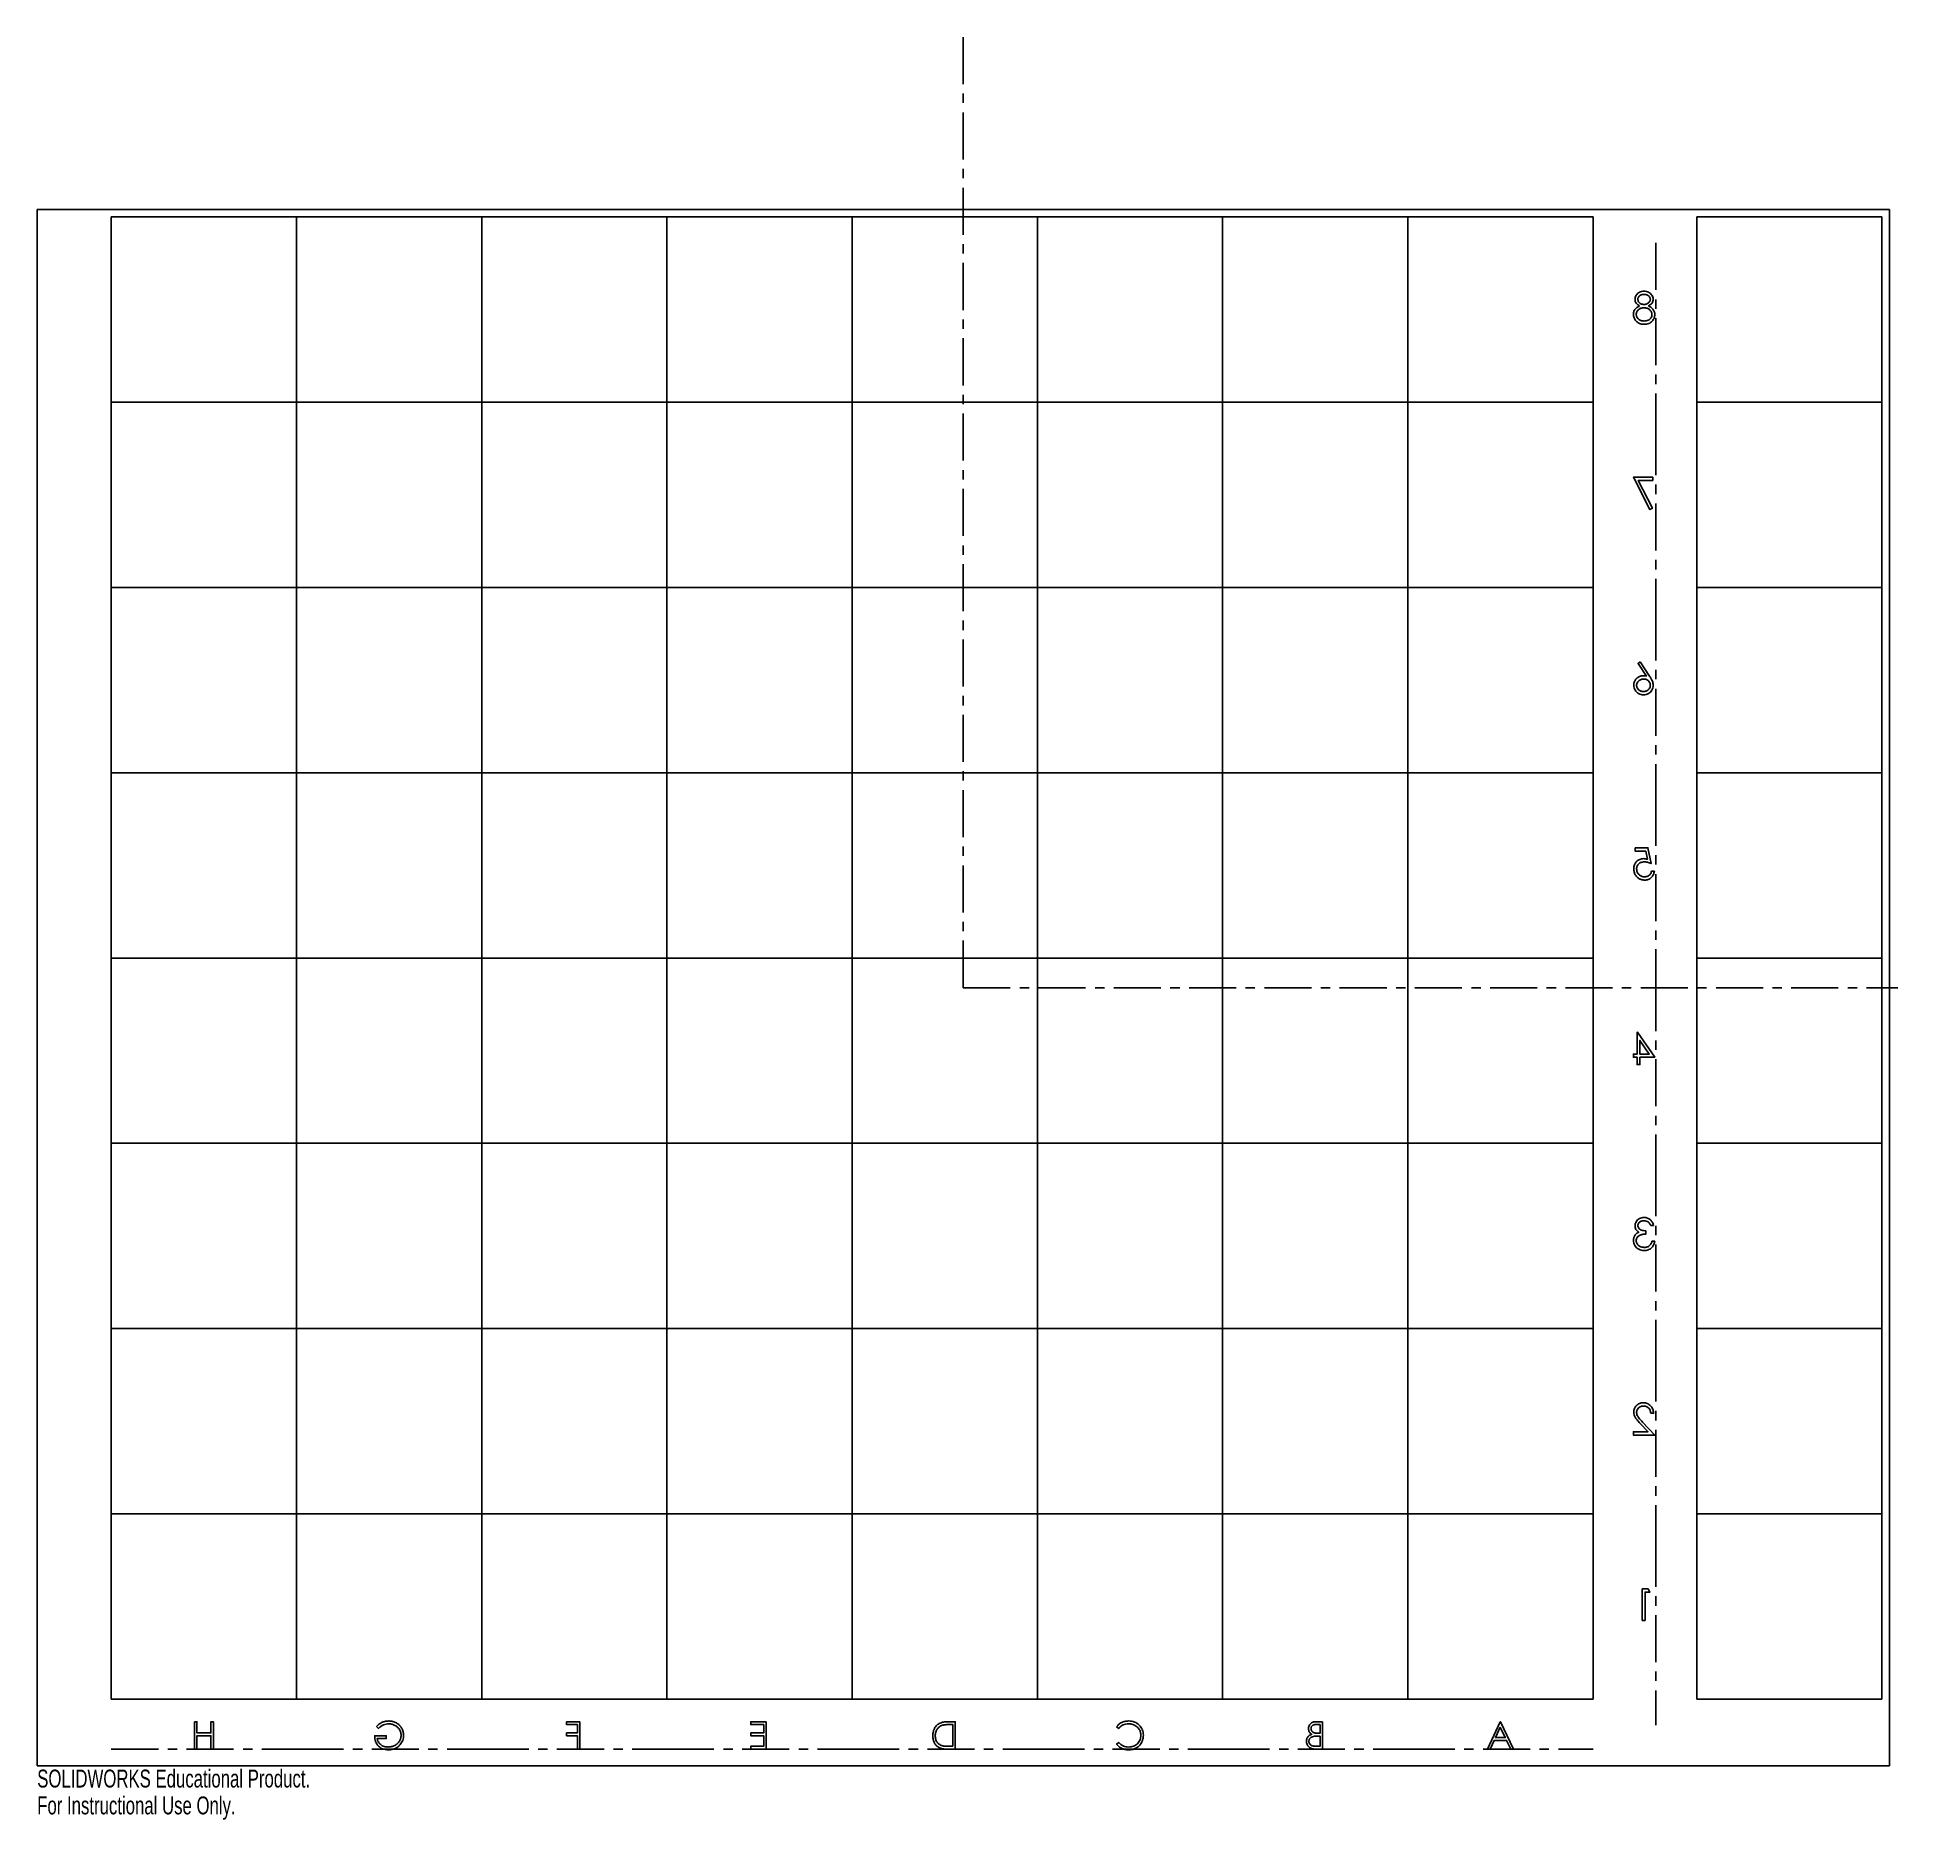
# Model space of a CAD drawing. Header units: millimetres. Extents: x -250 to 252, y -225 to 257.
import ezdxf

# ---------------------------------------------------------------- set-up
doc = ezdxf.new("R2010")
doc.units = ezdxf.units.MM
doc.linetypes.add('CENTERX2', pattern=[20.32, 12.7, -2.54, 2.54, -2.54])
doc.styles.add('SLDTEXTSTYLE0', font='TXT', dxfattribs={"width": 0.7})

msp = doc.modelspace()

# ---------------------------------------------------------------- linework, layer by layer
at = {"color": 7, "linetype": 'CENTERX2'}
for p, q in [((0, 0), (0, 256.51)), ((187, 201), (187, 151)), ((187, 151), (187, 101)), ((187, 101), (187, 51)), ((187, 51), (187, 1)), ((0, 0), (252.27, 0)), ((187, 1), (187, -49)), ((187, -49), (187, -99)), ((187, -99), (187, -149)), ((187, -149), (187, -199)), ((-230, -205.5), (-180, -205.5)), ((-180, -205.5), (-130, -205.5)), ((-130, -205.5), (-80, -205.5)), ((-80, -205.5), (-30, -205.5)), ((-30, -205.5), (20, -205.5)), ((20, -205.5), (70, -205.5)), ((70, -205.5), (120, -205.5)), ((120, -205.5), (170, -205.5))]:
    msp.add_line(p, q, dxfattribs=at)
at = {"color": 7, "linetype": 'Continuous'}
for p, q in [((-250, 210), (250, 210)), ((-250, -210), (-250, 210)), ((-230, 208), (170, 208)), ((-230, -192), (-230, 208)), ((-180, -192), (-180, 208)), ((-130, -192), (-130, 208)), ((-80, -192), (-80, 208)), ((-30, -192), (-30, 208)), ((20, -192), (20, 208)), ((70, -192), (70, 208)), ((120, -192), (120, 208)), ((170, 208), (170, -192)), ((198, 208), (248, 208)), ((198, 208), (198, -192)), ((248, 208), (248, -192)), ((250, 210), (250, -210)), ((170, 158), (-230, 158)), ((170, 158), (-220, 158)), ((198, 158), (248, 158)), ((170, 108), (-230, 108)), ((170, 108), (-220, 108)), ((198, 108), (248, 108)), ((170, 58), (-230, 58)), ((170, 58), (-220, 58)), ((198, 58), (248, 58)), ((170, 8), (-230, 8)), ((170, 8), (-220, 8)), ((198, 8), (248, 8)), ((170, -42), (-230, -42)), ((170, -42), (-220, -42)), ((198, -42), (248, -42)), ((170, -92), (-230, -92)), ((170, -92), (-220, -92)), ((198, -92), (248, -92)), ((170, -142), (-230, -142)), ((170, -142), (-220, -142)), ((198, -142), (248, -142)), ((170, -192), (-230, -192)), ((170, -192), (-220, -192)), ((198, -192), (248, -192)), ((250, -210), (-250, -210))]:
    msp.add_line(p, q, dxfattribs=at)
at = {"color": 7, "linetype": 'Continuous', "flags": 128}
for points in [[(182.55, 183.99), (182.34, 183.88), (182.15, 183.77), (181.97, 183.65), (181.81, 183.53), (181.66, 183.4), (181.52, 183.27), (181.4, 183.14), (181.3, 183), (181.21, 182.86), (181.13, 182.72), (181.06, 182.56), (181, 182.41), (180.96, 182.25), (180.93, 182.08), (180.91, 181.91), (180.91, 181.74), (180.91, 181.74), (180.92, 181.49), (180.95, 181.25), (181, 181.02), (181.07, 180.8), (181.16, 180.58), (181.27, 180.38), (181.4, 180.17), (181.55, 179.98), (181.55, 179.98), (181.76, 179.76), (181.98, 179.57), (182.23, 179.41), (182.51, 179.28), (182.8, 179.18), (183.11, 179.11), (183.45, 179.06), (183.8, 179.05), (183.8, 179.05), (184.14, 179.06), (184.46, 179.1), (184.77, 179.16), (185.04, 179.25), (185.3, 179.37), (185.54, 179.51), (185.75, 179.67), (185.94, 179.87), (186.12, 180.07), (186.26, 180.29), (186.39, 180.5), (186.49, 180.72), (186.57, 180.95), (186.63, 181.19), (186.66, 181.42), (186.67, 181.67), (186.67, 181.67), (186.67, 181.85), (186.65, 182.02), (186.62, 182.19), (186.57, 182.35), (186.52, 182.51), (186.45, 182.67), (186.37, 182.82), (186.28, 182.97), (186.17, 183.11), (186.05, 183.25), (185.91, 183.38), (185.76, 183.51), (185.59, 183.64), (185.41, 183.76), (185.21, 183.88), (185, 183.99), (185, 183.99), (185.29, 184.16), (185.54, 184.35), (185.75, 184.56), (185.93, 184.78), (186.06, 185.02), (186.16, 185.27), (186.22, 185.53), (186.24, 185.79), (186.24, 185.79), (186.22, 186.06), (186.16, 186.33), (186.05, 186.6), (185.91, 186.86), (185.73, 187.1), (185.52, 187.32), (185.28, 187.51), (185, 187.67), (184.71, 187.8), (184.4, 187.9), (184.08, 187.95), (183.75, 187.97), (183.75, 187.97), (183.43, 187.95), (183.12, 187.9), (182.82, 187.8), (182.53, 187.67), (182.27, 187.51), (182.03, 187.31), (181.83, 187.1), (181.66, 186.85), (181.52, 186.59), (181.42, 186.32), (181.36, 186.05), (181.34, 185.77), (181.34, 185.77), (181.36, 185.49), (181.42, 185.23), (181.51, 184.99), (181.64, 184.76), (181.81, 184.55), (182.02, 184.35), (182.26, 184.16), (182.55, 183.99)], [(183.79, 187.1), (183.97, 187.09), (184.14, 187.08), (184.3, 187.05), (184.46, 187), (184.61, 186.95), (184.74, 186.88), (184.87, 186.8), (185, 186.71), (185.11, 186.61), (185.21, 186.51), (185.29, 186.4), (185.36, 186.28), (185.41, 186.17), (185.45, 186.04), (185.47, 185.91), (185.48, 185.78), (185.48, 185.78), (185.47, 185.65), (185.44, 185.52), (185.4, 185.4), (185.35, 185.27), (185.28, 185.15), (185.19, 185.04), (185.08, 184.92), (184.96, 184.81), (184.83, 184.71), (184.69, 184.62), (184.55, 184.55), (184.41, 184.49), (184.25, 184.44), (184.09, 184.41), (183.93, 184.39), (183.76, 184.38), (183.76, 184.38), (183.55, 184.39), (183.34, 184.43), (183.13, 184.49), (182.93, 184.58), (182.75, 184.68), (182.58, 184.81), (182.44, 184.95), (182.32, 185.11), (182.23, 185.28), (182.16, 185.45), (182.12, 185.63), (182.1, 185.8), (182.1, 185.8), (182.11, 185.92), (182.13, 186.04), (182.16, 186.15), (182.21, 186.26), (182.27, 186.37), (182.35, 186.48), (182.43, 186.59), (182.53, 186.69), (182.65, 186.79), (182.78, 186.87), (182.92, 186.94), (183.07, 187), (183.23, 187.04), (183.41, 187.08), (183.59, 187.09), (183.79, 187.1)], [(183.74, 183.51), (183.97, 183.5), (184.19, 183.47), (184.39, 183.43), (184.59, 183.37), (184.78, 183.29), (184.96, 183.19), (185.13, 183.08), (185.29, 182.95), (185.43, 182.81), (185.56, 182.66), (185.67, 182.5), (185.76, 182.34), (185.82, 182.18), (185.87, 182), (185.9, 181.83), (185.91, 181.64), (185.91, 181.64), (185.89, 181.41), (185.85, 181.19), (185.76, 180.98), (185.64, 180.77), (185.5, 180.58), (185.33, 180.41), (185.13, 180.26), (184.9, 180.14), (184.65, 180.04), (184.38, 179.97), (184.1, 179.93), (183.79, 179.92), (183.79, 179.92), (183.55, 179.93), (183.33, 179.95), (183.12, 179.99), (182.92, 180.05), (182.73, 180.13), (182.55, 180.22), (182.39, 180.33), (182.24, 180.46), (182.11, 180.6), (181.99, 180.74), (181.89, 180.89), (181.81, 181.05), (181.75, 181.21), (181.7, 181.37), (181.68, 181.54), (181.67, 181.72), (181.67, 181.72), (181.68, 181.9), (181.7, 182.06), (181.75, 182.23), (181.82, 182.38), (181.91, 182.54), (182.01, 182.68), (182.13, 182.83), (182.28, 182.97), (182.43, 183.09), (182.6, 183.2), (182.77, 183.3), (182.95, 183.37), (183.13, 183.43), (183.33, 183.48), (183.53, 183.5), (183.74, 183.51)], [(186.13, 137.75), (180.91, 137.75), (180.91, 137.75), (185.37, 129.05), (185.37, 129.05), (186.03, 129.41), (186.03, 129.41), (182.19, 136.88), (182.19, 136.88), (186.13, 136.88), (186.13, 136.88), (186.13, 137.75)], [(182.76, 87.97), (182.17, 87.51), (182.17, 87.51), (184.41, 84.08), (184.41, 84.08), (183.96, 84.14), (183.53, 84.16), (183.53, 84.16), (183.27, 84.15), (183.03, 84.12), (182.79, 84.06), (182.56, 83.98), (182.34, 83.88), (182.13, 83.75), (181.94, 83.61), (181.75, 83.44), (181.58, 83.25), (181.43, 83.05), (181.3, 82.84), (181.2, 82.63), (181.12, 82.4), (181.06, 82.16), (181.03, 81.91), (181.01, 81.65), (181.01, 81.65), (181.04, 81.29), (181.1, 80.95), (181.21, 80.63), (181.35, 80.33), (181.54, 80.05), (181.77, 79.8), (182.03, 79.58), (182.32, 79.39), (182.64, 79.24), (182.97, 79.13), (183.31, 79.07), (183.67, 79.05), (183.67, 79.05), (184.01, 79.07), (184.34, 79.13), (184.66, 79.24), (184.96, 79.38), (185.24, 79.57), (185.49, 79.79), (185.71, 80.04), (185.9, 80.33), (186.05, 80.64), (186.15, 80.96), (186.22, 81.29), (186.24, 81.63), (186.24, 81.63), (186.22, 81.89), (186.19, 82.16), (186.12, 82.44), (186.03, 82.72), (185.97, 82.87), (185.91, 83.02), (185.83, 83.18), (185.74, 83.35), (185.64, 83.53), (185.54, 83.71), (185.42, 83.9), (185.29, 84.1), (185.29, 84.1), (182.76, 87.97)], [(183.69, 83.29), (183.89, 83.28), (184.07, 83.26), (184.25, 83.22), (184.41, 83.17), (184.57, 83.1), (184.72, 83.01), (184.85, 82.91), (184.98, 82.8), (185.1, 82.67), (185.2, 82.54), (185.28, 82.4), (185.35, 82.25), (185.41, 82.1), (185.45, 81.94), (185.47, 81.77), (185.48, 81.6), (185.48, 81.6), (185.47, 81.43), (185.44, 81.26), (185.4, 81.11), (185.34, 80.96), (185.26, 80.81), (185.17, 80.67), (185.06, 80.54), (184.93, 80.41), (184.79, 80.3), (184.65, 80.2), (184.5, 80.11), (184.34, 80.04), (184.17, 79.99), (184, 79.95), (183.82, 79.93), (183.63, 79.92), (183.63, 79.92), (183.44, 79.93), (183.26, 79.95), (183.08, 79.99), (182.92, 80.04), (182.76, 80.11), (182.6, 80.2), (182.46, 80.3), (182.32, 80.41), (182.19, 80.54), (182.08, 80.67), (181.99, 80.81), (181.91, 80.96), (181.85, 81.11), (181.81, 81.26), (181.78, 81.43), (181.78, 81.6), (181.78, 81.6), (181.78, 81.77), (181.81, 81.94), (181.85, 82.1), (181.92, 82.25), (182, 82.4), (182.09, 82.54), (182.21, 82.67), (182.34, 82.8), (182.48, 82.91), (182.63, 83.01), (182.79, 83.1), (182.96, 83.17), (183.13, 83.22), (183.31, 83.26), (183.5, 83.28), (183.69, 83.29)], [(181.34, 37.75), (181.34, 36.88), (181.34, 36.88), (184.23, 36.88), (184.23, 36.88), (184.69, 34.65), (184.69, 34.65), (184.42, 34.72), (184.16, 34.77), (183.92, 34.81), (183.69, 34.82), (183.69, 34.82), (183.4, 34.8), (183.13, 34.77), (182.87, 34.71), (182.62, 34.62), (182.39, 34.51), (182.17, 34.38), (181.96, 34.22), (181.77, 34.04), (181.59, 33.83), (181.44, 33.62), (181.31, 33.39), (181.2, 33.15), (181.12, 32.89), (181.06, 32.62), (181.03, 32.34), (181.01, 32.04), (181.01, 32.04), (181.02, 31.83), (181.04, 31.63), (181.07, 31.43), (181.11, 31.23), (181.17, 31.04), (181.23, 30.86), (181.31, 30.67), (181.4, 30.5), (181.5, 30.33), (181.61, 30.17), (181.73, 30.02), (181.86, 29.88), (181.99, 29.75), (182.13, 29.63), (182.29, 29.52), (182.45, 29.42), (182.62, 29.33), (182.79, 29.26), (182.97, 29.19), (183.16, 29.14), (183.35, 29.1), (183.55, 29.07), (183.76, 29.05), (183.97, 29.05), (183.97, 29.05), (184.23, 29.06), (184.47, 29.09), (184.7, 29.14), (184.93, 29.21), (185.14, 29.31), (185.34, 29.42), (185.53, 29.56), (185.72, 29.72), (185.88, 29.89), (186.04, 30.07), (186.17, 30.27), (186.28, 30.48), (186.38, 30.7), (186.46, 30.94), (186.52, 31.18), (186.56, 31.44), (186.56, 31.44), (185.8, 31.44), (185.8, 31.44), (185.74, 31.2), (185.66, 30.98), (185.57, 30.79), (185.45, 30.62), (185.32, 30.47), (185.16, 30.34), (184.99, 30.22), (184.79, 30.11), (184.59, 30.03), (184.37, 29.97), (184.15, 29.93), (183.93, 29.92), (183.93, 29.92), (183.71, 29.93), (183.5, 29.96), (183.3, 30), (183.11, 30.07), (182.92, 30.16), (182.74, 30.26), (182.57, 30.39), (182.41, 30.53), (182.26, 30.69), (182.13, 30.86), (182.02, 31.04), (181.93, 31.23), (181.86, 31.42), (181.82, 31.63), (181.79, 31.84), (181.78, 32.07), (181.78, 32.07), (181.78, 32.27), (181.81, 32.47), (181.85, 32.65), (181.92, 32.83), (181.99, 32.99), (182.09, 33.14), (182.2, 33.29), (182.33, 33.42), (182.48, 33.55), (182.64, 33.65), (182.8, 33.74), (182.99, 33.81), (183.18, 33.87), (183.38, 33.91), (183.6, 33.94), (183.82, 33.94), (183.82, 33.94), (184.02, 33.94), (184.23, 33.92), (184.45, 33.88), (184.68, 33.84), (184.92, 33.77), (185.17, 33.7), (185.43, 33.61), (185.69, 33.51), (185.69, 33.51), (184.82, 37.75), (184.82, 37.75), (181.34, 37.75)], [(182.04, -12.03), (181.89, -12.03), (181.89, -12.03), (181.89, -17.91), (181.89, -17.91), (180.91, -17.91), (180.91, -17.91), (180.91, -18.78), (180.91, -18.78), (181.89, -18.78), (181.89, -18.78), (181.89, -20.74), (181.89, -20.74), (182.65, -20.74), (182.65, -20.74), (182.65, -18.78), (182.65, -18.78), (186.67, -18.78), (186.67, -18.78), (182.04, -12.03)], [(182.65, -17.91), (182.65, -14.22), (182.65, -14.22), (185.18, -17.91), (185.18, -17.91), (182.65, -17.91)], [(185.59, -64.21), (186.35, -64.21), (186.35, -64.21), (186.28, -63.95), (186.2, -63.71), (186.11, -63.49), (186, -63.28), (185.88, -63.08), (185.74, -62.91), (185.59, -62.74), (185.43, -62.59), (185.25, -62.46), (185.07, -62.35), (184.88, -62.25), (184.69, -62.17), (184.48, -62.11), (184.27, -62.06), (184.05, -62.04), (183.82, -62.03), (183.82, -62.03), (183.49, -62.05), (183.17, -62.11), (182.86, -62.2), (182.56, -62.33), (182.29, -62.5), (182.05, -62.69), (181.84, -62.91), (181.66, -63.15), (181.52, -63.42), (181.42, -63.68), (181.36, -63.96), (181.34, -64.23), (181.34, -64.23), (181.36, -64.5), (181.4, -64.76), (181.48, -65), (181.59, -65.22), (181.73, -65.43), (181.9, -65.63), (182.1, -65.81), (182.33, -65.98), (182.33, -65.98), (182.07, -66.12), (181.82, -66.29), (181.6, -66.48), (181.41, -66.71), (181.41, -66.71), (181.29, -66.88), (181.19, -67.05), (181.1, -67.23), (181.03, -67.42), (180.98, -67.61), (180.94, -67.81), (180.91, -68.01), (180.91, -68.21), (180.91, -68.21), (180.93, -68.57), (181, -68.92), (181.12, -69.26), (181.29, -69.59), (181.5, -69.89), (181.75, -70.17), (182.03, -70.4), (182.35, -70.6), (182.69, -70.75), (183.05, -70.86), (183.44, -70.93), (183.84, -70.95), (183.84, -70.95), (184.11, -70.94), (184.38, -70.91), (184.63, -70.86), (184.86, -70.79), (185.09, -70.7), (185.3, -70.6), (185.51, -70.47), (185.7, -70.32), (185.88, -70.15), (186.04, -69.96), (186.19, -69.76), (186.32, -69.53), (186.43, -69.29), (186.53, -69.03), (186.61, -68.75), (186.67, -68.45), (186.67, -68.45), (185.91, -68.45), (185.91, -68.45), (185.85, -68.65), (185.78, -68.83), (185.71, -69), (185.63, -69.15), (185.54, -69.29), (185.45, -69.41), (185.35, -69.53), (185.25, -69.62), (185.25, -69.62), (185.1, -69.73), (184.95, -69.82), (184.79, -69.9), (184.61, -69.97), (184.43, -70.02), (184.24, -70.05), (184.04, -70.08), (183.83, -70.08), (183.83, -70.08), (183.59, -70.07), (183.36, -70.05), (183.15, -70.01), (182.95, -69.95), (182.76, -69.87), (182.58, -69.78), (182.41, -69.67), (182.26, -69.54), (182.12, -69.41), (182, -69.26), (181.9, -69.12), (181.82, -68.96), (181.75, -68.8), (181.7, -68.64), (181.68, -68.46), (181.67, -68.29), (181.67, -68.29), (181.69, -68.05), (181.74, -67.82), (181.83, -67.6), (181.96, -67.39), (182.12, -67.19), (182.31, -67.02), (182.51, -66.87), (182.75, -66.75), (182.88, -66.7), (183.03, -66.66), (183.2, -66.62), (183.38, -66.58), (183.58, -66.55), (183.79, -66.53), (184.03, -66.51), (184.28, -66.49), (184.28, -66.49), (184.28, -65.62), (184.28, -65.62), (183.96, -65.61), (183.67, -65.57), (183.38, -65.51), (183.11, -65.42), (182.86, -65.31), (182.65, -65.19), (182.48, -65.06), (182.34, -64.91), (182.24, -64.75), (182.16, -64.58), (182.12, -64.41), (182.1, -64.23), (182.1, -64.23), (182.11, -64.1), (182.13, -63.97), (182.17, -63.84), (182.22, -63.73), (182.29, -63.61), (182.37, -63.5), (182.47, -63.4), (182.59, -63.29), (182.71, -63.2), (182.84, -63.12), (182.99, -63.05), (183.13, -63), (183.29, -62.96), (183.46, -62.92), (183.63, -62.91), (183.81, -62.9), (183.81, -62.9), (184.1, -62.92), (184.37, -62.97), (184.62, -63.07), (184.85, -63.2), (184.95, -63.28), (185.06, -63.37), (185.15, -63.48), (185.25, -63.6), (185.34, -63.73), (185.43, -63.88), (185.51, -64.03), (185.59, -64.21)], [(185.59, -114.86), (186.35, -114.86), (186.35, -114.86), (186.33, -114.56), (186.28, -114.27), (186.22, -113.99), (186.12, -113.73), (186.01, -113.48), (185.87, -113.25), (185.71, -113.03), (185.52, -112.82), (185.32, -112.64), (185.11, -112.48), (184.88, -112.34), (184.64, -112.23), (184.39, -112.14), (184.13, -112.08), (183.86, -112.04), (183.58, -112.03), (183.58, -112.03), (183.3, -112.04), (183.03, -112.08), (182.78, -112.13), (182.54, -112.22), (182.32, -112.32), (182.11, -112.45), (181.91, -112.6), (181.72, -112.78), (181.56, -112.97), (181.41, -113.17), (181.29, -113.38), (181.19, -113.6), (181.11, -113.82), (181.06, -114.06), (181.03, -114.3), (181.01, -114.55), (181.01, -114.55), (181.04, -114.91), (181.1, -115.25), (181.21, -115.58), (181.37, -115.9), (181.46, -116.06), (181.58, -116.24), (181.72, -116.43), (181.88, -116.64), (182.07, -116.86), (182.27, -117.09), (182.49, -117.34), (182.73, -117.6), (182.73, -117.6), (184.86, -119.86), (184.86, -119.86), (180.91, -119.86), (180.91, -119.86), (180.91, -120.74), (180.91, -120.74), (186.67, -120.74), (186.67, -120.74), (183.38, -117.22), (183.38, -117.22), (183.14, -116.97), (182.92, -116.74), (182.73, -116.52), (182.55, -116.32), (182.4, -116.13), (182.27, -115.97), (182.16, -115.81), (182.08, -115.68), (181.95, -115.42), (181.85, -115.16), (181.79, -114.9), (181.78, -114.62), (181.78, -114.62), (181.78, -114.45), (181.81, -114.28), (181.85, -114.12), (181.91, -113.97), (181.99, -113.82), (182.08, -113.67), (182.18, -113.54), (182.31, -113.41), (182.45, -113.29), (182.59, -113.19), (182.74, -113.1), (182.9, -113.03), (183.07, -112.97), (183.25, -112.93), (183.43, -112.91), (183.62, -112.9), (183.62, -112.9), (183.82, -112.91), (184.01, -112.93), (184.19, -112.97), (184.36, -113.03), (184.53, -113.1), (184.68, -113.19), (184.83, -113.29), (184.97, -113.41), (185.1, -113.55), (185.21, -113.7), (185.31, -113.86), (185.39, -114.03), (185.46, -114.22), (185.52, -114.42), (185.56, -114.63), (185.59, -114.86)], [(184.87, -162.25), (183.3, -162.25), (183.3, -162.25), (183.3, -170.74), (183.3, -170.74), (184.06, -170.74), (184.06, -170.74), (184.06, -163.12), (184.06, -163.12), (185.37, -163.12), (185.37, -163.12), (184.87, -162.25)], [(-207.56, -198.09), (-206.9, -198.09), (-206.9, -198.09), (-206.9, -201.13), (-206.9, -201.13), (-203.1, -201.13), (-203.1, -201.13), (-203.1, -198.09), (-203.1, -198.09), (-202.44, -198.09), (-202.44, -198.09), (-202.44, -205.5), (-202.44, -205.5), (-203.1, -205.5), (-203.1, -205.5), (-203.1, -201.89), (-203.1, -201.89), (-206.9, -201.89), (-206.9, -201.89), (-206.9, -205.5), (-206.9, -205.5), (-207.56, -205.5), (-207.56, -205.5), (-207.56, -198.09)], [(-158.42, -199.36), (-157.85, -199.9), (-157.85, -199.9), (-157.53, -199.61), (-157.2, -199.36), (-156.86, -199.15), (-156.5, -198.97), (-156.13, -198.84), (-155.77, -198.74), (-155.42, -198.68), (-155.07, -198.66), (-155.07, -198.66), (-154.85, -198.67), (-154.64, -198.69), (-154.43, -198.72), (-154.22, -198.77), (-154.02, -198.83), (-153.81, -198.9), (-153.62, -198.99), (-153.42, -199.08), (-153.23, -199.19), (-153.05, -199.31), (-152.88, -199.44), (-152.72, -199.58), (-152.58, -199.73), (-152.44, -199.89), (-152.32, -200.06), (-152.2, -200.23), (-152.1, -200.41), (-152.01, -200.6), (-151.94, -200.79), (-151.88, -200.98), (-151.83, -201.17), (-151.8, -201.37), (-151.78, -201.56), (-151.77, -201.76), (-151.77, -201.76), (-151.78, -201.97), (-151.8, -202.17), (-151.84, -202.37), (-151.88, -202.57), (-151.95, -202.76), (-152.03, -202.96), (-152.12, -203.15), (-152.23, -203.33), (-152.35, -203.51), (-152.48, -203.69), (-152.63, -203.85), (-152.78, -204), (-152.94, -204.14), (-153.12, -204.27), (-153.31, -204.39), (-153.5, -204.5), (-153.71, -204.6), (-153.92, -204.69), (-154.13, -204.76), (-154.35, -204.82), (-154.58, -204.87), (-154.81, -204.9), (-155.04, -204.92), (-155.28, -204.93), (-155.28, -204.93), (-155.57, -204.92), (-155.85, -204.89), (-156.11, -204.84), (-156.37, -204.77), (-156.61, -204.68), (-156.84, -204.57), (-157.06, -204.44), (-157.27, -204.29), (-157.46, -204.13), (-157.63, -203.96), (-157.78, -203.77), (-157.91, -203.57), (-158.02, -203.36), (-158.11, -203.13), (-158.18, -202.9), (-158.23, -202.65), (-158.23, -202.65), (-155.76, -202.65), (-155.76, -202.65), (-155.76, -201.89), (-155.76, -201.89), (-158.89, -201.89), (-158.89, -201.89), (-158.88, -202.32), (-158.83, -202.72), (-158.75, -203.1), (-158.64, -203.46), (-158.5, -203.79), (-158.32, -204.11), (-158.12, -204.39), (-157.89, -204.66), (-157.63, -204.9), (-157.35, -205.11), (-157.05, -205.29), (-156.72, -205.43), (-156.38, -205.55), (-156.02, -205.63), (-155.63, -205.67), (-155.22, -205.69), (-155.22, -205.69), (-154.97, -205.68), (-154.73, -205.67), (-154.49, -205.64), (-154.26, -205.6), (-154.04, -205.55), (-153.82, -205.49), (-153.61, -205.42), (-153.41, -205.34), (-153.21, -205.25), (-153.02, -205.14), (-152.84, -205.03), (-152.66, -204.9), (-152.49, -204.77), (-152.32, -204.62), (-152.17, -204.46), (-152.01, -204.29), (-152.01, -204.29), (-151.8, -204.01), (-151.62, -203.73), (-151.46, -203.43), (-151.33, -203.13), (-151.23, -202.81), (-151.16, -202.48), (-151.12, -202.14), (-151.11, -201.79), (-151.11, -201.79), (-151.11, -201.53), (-151.14, -201.27), (-151.18, -201.02), (-151.23, -200.78), (-151.31, -200.53), (-151.4, -200.3), (-151.5, -200.06), (-151.63, -199.83), (-151.76, -199.61), (-151.91, -199.4), (-152.07, -199.21), (-152.24, -199.03), (-152.42, -198.85), (-152.62, -198.69), (-152.83, -198.55), (-153.05, -198.41), (-153.28, -198.29), (-153.51, -198.19), (-153.76, -198.1), (-154.01, -198.03), (-154.27, -197.97), (-154.54, -197.93), (-154.81, -197.91), (-155.09, -197.9), (-155.09, -197.9), (-155.32, -197.91), (-155.55, -197.92), (-155.77, -197.95), (-155.99, -197.99), (-156.2, -198.04), (-156.42, -198.1), (-156.63, -198.17), (-156.83, -198.25), (-157.03, -198.34), (-157.23, -198.45), (-157.44, -198.57), (-157.63, -198.7), (-157.83, -198.84), (-158.03, -199), (-158.22, -199.17), (-158.42, -199.36)], [(-103.48, -198.09), (-107.09, -198.09), (-107.09, -198.09), (-107.09, -198.85), (-107.09, -198.85), (-104.15, -198.85), (-104.15, -198.85), (-104.15, -201.13), (-104.15, -201.13), (-107.09, -201.13), (-107.09, -201.13), (-107.09, -201.89), (-107.09, -201.89), (-104.15, -201.89), (-104.15, -201.89), (-104.15, -205.5), (-104.15, -205.5), (-103.48, -205.5), (-103.48, -205.5), (-103.48, -198.09)], [(-53.2, -198.09), (-57.37, -198.09), (-57.37, -198.09), (-57.37, -198.85), (-57.37, -198.85), (-53.86, -198.85), (-53.86, -198.85), (-53.86, -201.13), (-53.86, -201.13), (-57.37, -201.13), (-57.37, -201.13), (-57.37, -201.89), (-57.37, -201.89), (-53.86, -201.89), (-53.86, -201.89), (-53.86, -204.74), (-53.86, -204.74), (-57.37, -204.74), (-57.37, -204.74), (-57.37, -205.5), (-57.37, -205.5), (-53.2, -205.5), (-53.2, -205.5), (-53.2, -198.09)], [(-2.15, -205.5), (-2.15, -198.09), (-2.15, -198.09), (-3.65, -198.09), (-3.65, -198.09), (-4.04, -198.1), (-4.4, -198.11), (-4.74, -198.13), (-5.04, -198.16), (-5.32, -198.2), (-5.58, -198.24), (-5.8, -198.3), (-6, -198.36), (-6, -198.36), (-6.25, -198.46), (-6.49, -198.58), (-6.72, -198.72), (-6.93, -198.88), (-7.13, -199.05), (-7.31, -199.24), (-7.48, -199.44), (-7.64, -199.67), (-7.78, -199.91), (-7.9, -200.16), (-8, -200.42), (-8.08, -200.69), (-8.15, -200.97), (-8.19, -201.27), (-8.22, -201.57), (-8.23, -201.89), (-8.23, -201.89), (-8.22, -202.16), (-8.2, -202.43), (-8.16, -202.69), (-8.11, -202.94), (-8.05, -203.18), (-7.97, -203.41), (-7.87, -203.63), (-7.76, -203.85), (-7.64, -204.05), (-7.51, -204.24), (-7.37, -204.42), (-7.22, -204.58), (-7.07, -204.73), (-6.9, -204.87), (-6.73, -204.99), (-6.54, -205.1), (-6.35, -205.19), (-6.13, -205.27), (-5.9, -205.34), (-5.65, -205.4), (-5.37, -205.44), (-5.08, -205.47), (-4.77, -205.49), (-4.45, -205.5), (-4.45, -205.5), (-2.15, -205.5)], [(-2.82, -204.74), (-3.67, -204.74), (-3.67, -204.74), (-4.03, -204.74), (-4.37, -204.73), (-4.68, -204.71), (-4.96, -204.69), (-5.21, -204.67), (-5.43, -204.63), (-5.62, -204.6), (-5.78, -204.55), (-5.78, -204.55), (-5.99, -204.48), (-6.18, -204.39), (-6.36, -204.29), (-6.52, -204.18), (-6.68, -204.05), (-6.83, -203.91), (-6.96, -203.76), (-7.09, -203.59), (-7.2, -203.41), (-7.3, -203.22), (-7.38, -203.02), (-7.45, -202.82), (-7.5, -202.6), (-7.53, -202.37), (-7.56, -202.13), (-7.56, -201.89), (-7.56, -201.89), (-7.56, -201.63), (-7.53, -201.38), (-7.49, -201.14), (-7.44, -200.91), (-7.36, -200.69), (-7.28, -200.48), (-7.17, -200.28), (-7.05, -200.08), (-6.91, -199.91), (-6.77, -199.74), (-6.61, -199.59), (-6.43, -199.45), (-6.25, -199.33), (-6.05, -199.23), (-5.84, -199.14), (-5.61, -199.06), (-5.61, -199.06), (-5.43, -199.01), (-5.21, -198.97), (-4.97, -198.93), (-4.7, -198.9), (-4.4, -198.88), (-4.07, -198.86), (-3.72, -198.85), (-3.34, -198.85), (-3.34, -198.85), (-2.82, -198.85), (-2.82, -198.85), (-2.82, -204.74)], [(41.39, -199.45), (41.97, -199.9), (41.97, -199.9), (42.1, -199.75), (42.23, -199.61), (42.37, -199.48), (42.51, -199.36), (42.66, -199.25), (42.82, -199.15), (42.98, -199.06), (43.15, -198.97), (43.51, -198.84), (43.88, -198.74), (44.26, -198.68), (44.66, -198.66), (44.66, -198.66), (44.89, -198.67), (45.11, -198.69), (45.32, -198.72), (45.53, -198.77), (45.74, -198.83), (45.94, -198.9), (46.14, -198.98), (46.33, -199.08), (46.52, -199.19), (46.69, -199.31), (46.86, -199.44), (47.01, -199.57), (47.16, -199.72), (47.29, -199.87), (47.41, -200.04), (47.52, -200.21), (47.62, -200.39), (47.71, -200.57), (47.78, -200.77), (47.84, -200.96), (47.88, -201.17), (47.92, -201.37), (47.94, -201.59), (47.94, -201.8), (47.94, -201.8), (47.93, -202.13), (47.88, -202.44), (47.81, -202.74), (47.71, -203.03), (47.58, -203.3), (47.41, -203.56), (47.22, -203.81), (47, -204.04), (46.76, -204.24), (46.5, -204.43), (46.22, -204.58), (45.93, -204.71), (45.63, -204.8), (45.31, -204.87), (44.97, -204.92), (44.62, -204.93), (44.62, -204.93), (44.23, -204.91), (43.86, -204.85), (43.51, -204.76), (43.17, -204.62), (42.84, -204.45), (42.54, -204.24), (42.25, -203.98), (41.97, -203.7), (41.97, -203.7), (41.39, -204.14), (41.39, -204.14), (41.53, -204.32), (41.68, -204.49), (41.84, -204.65), (42.01, -204.79), (42.19, -204.93), (42.37, -205.06), (42.57, -205.18), (42.77, -205.28), (42.98, -205.38), (43.19, -205.46), (43.42, -205.53), (43.64, -205.59), (43.88, -205.63), (44.12, -205.66), (44.36, -205.68), (44.61, -205.69), (44.61, -205.69), (44.85, -205.69), (45.09, -205.67), (45.31, -205.64), (45.53, -205.61), (45.74, -205.56), (45.95, -205.51), (46.15, -205.44), (46.35, -205.37), (46.53, -205.28), (46.72, -205.18), (46.89, -205.08), (47.06, -204.96), (47.22, -204.84), (47.38, -204.7), (47.53, -204.55), (47.67, -204.39), (47.67, -204.39), (47.89, -204.11), (48.08, -203.82), (48.24, -203.51), (48.37, -203.19), (48.48, -202.85), (48.55, -202.5), (48.59, -202.13), (48.61, -201.75), (48.61, -201.75), (48.59, -201.35), (48.54, -200.97), (48.45, -200.6), (48.33, -200.25), (48.17, -199.92), (47.97, -199.6), (47.74, -199.3), (47.47, -199.01), (47.18, -198.75), (46.87, -198.53), (46.54, -198.34), (46.19, -198.18), (45.83, -198.06), (45.44, -197.97), (45.04, -197.92), (44.62, -197.9), (44.62, -197.9), (44.37, -197.91), (44.12, -197.93), (43.88, -197.96), (43.64, -198), (43.41, -198.06), (43.19, -198.13), (42.97, -198.21), (42.76, -198.31), (42.55, -198.42), (42.36, -198.53), (42.17, -198.66), (42, -198.8), (41.83, -198.95), (41.68, -199.1), (41.53, -199.27), (41.39, -199.45)], [(96.99, -198.09), (95.55, -198.09), (95.55, -198.09), (95.34, -198.09), (95.14, -198.11), (94.95, -198.12), (94.78, -198.15), (94.62, -198.17), (94.47, -198.21), (94.33, -198.25), (94.21, -198.3), (93.98, -198.42), (93.79, -198.57), (93.62, -198.75), (93.47, -198.95), (93.35, -199.18), (93.26, -199.42), (93.21, -199.67), (93.2, -199.93), (93.2, -199.93), (93.21, -200.17), (93.25, -200.41), (93.32, -200.63), (93.41, -200.84), (93.53, -201.03), (93.68, -201.21), (93.85, -201.37), (94.05, -201.5), (94.05, -201.5), (93.8, -201.6), (93.58, -201.71), (93.39, -201.83), (93.23, -201.96), (93.1, -202.1), (92.98, -202.25), (92.87, -202.41), (92.78, -202.59), (92.71, -202.78), (92.67, -202.98), (92.64, -203.18), (92.63, -203.4), (92.63, -203.4), (92.64, -203.61), (92.67, -203.82), (92.72, -204.02), (92.79, -204.21), (92.88, -204.39), (92.99, -204.57), (93.12, -204.73), (93.27, -204.89), (93.43, -205.03), (93.62, -205.16), (93.81, -205.26), (94.02, -205.35), (94.24, -205.41), (94.48, -205.46), (94.73, -205.49), (94.99, -205.5), (94.99, -205.5), (96.99, -205.5), (96.99, -205.5), (96.99, -198.09)], [(96.33, -198.85), (96.33, -201.23), (96.33, -201.23), (95.88, -201.23), (95.88, -201.23), (95.69, -201.22), (95.5, -201.22), (95.33, -201.21), (95.18, -201.19), (95.04, -201.17), (94.91, -201.14), (94.79, -201.12), (94.69, -201.08), (94.51, -201), (94.35, -200.9), (94.2, -200.77), (94.08, -200.63), (93.98, -200.47), (93.92, -200.3), (93.87, -200.13), (93.86, -199.94), (93.86, -199.94), (93.87, -199.82), (93.88, -199.7), (93.91, -199.59), (93.95, -199.49), (94.01, -199.39), (94.07, -199.3), (94.15, -199.22), (94.23, -199.14), (94.34, -199.07), (94.45, -199.01), (94.58, -198.96), (94.72, -198.92), (94.88, -198.89), (95.05, -198.87), (95.23, -198.86), (95.43, -198.85), (95.43, -198.85), (96.33, -198.85)], [(144.9, -198.09), (141.49, -205.5), (141.49, -205.5), (142.21, -205.5), (142.21, -205.5), (143.3, -203.13), (143.3, -203.13), (146.66, -203.13), (146.66, -203.13), (147.79, -205.5), (147.79, -205.5), (148.51, -205.5), (148.51, -205.5), (145, -198.09), (145, -198.09), (144.9, -198.09)], [(144.96, -199.54), (146.3, -202.37), (146.3, -202.37), (143.65, -202.37), (143.65, -202.37), (144.96, -199.54)], [(96.33, -201.99), (96.33, -204.74), (96.33, -204.74), (95.38, -204.74), (95.38, -204.74), (95.18, -204.74), (94.99, -204.73), (94.82, -204.72), (94.66, -204.7), (94.51, -204.68), (94.38, -204.65), (94.26, -204.62), (94.15, -204.59), (93.97, -204.5), (93.8, -204.39), (93.65, -204.26), (93.53, -204.11), (93.42, -203.94), (93.35, -203.77), (93.31, -203.58), (93.29, -203.4), (93.29, -203.4), (93.29, -203.28), (93.31, -203.17), (93.34, -203.06), (93.37, -202.95), (93.42, -202.85), (93.47, -202.75), (93.54, -202.65), (93.61, -202.56), (93.79, -202.4), (94, -202.26), (94.24, -202.15), (94.5, -202.07), (94.5, -202.07), (94.61, -202.05), (94.74, -202.03), (94.88, -202.02), (95.05, -202.01), (95.23, -202), (95.43, -201.99), (95.65, -201.99), (95.89, -201.99), (95.89, -201.99), (96.33, -201.99)]]:
    msp.add_lwpolyline(points, dxfattribs=at)

# ---------------------------------------------------------------- texts
at = {"color": 7, "linetype": 'Continuous', "char_height": 4.8336, "attachment_point": 1, "style": 'SLDTEXTSTYLE0'}
for s, insert in [('SOLIDWORKS Educational Product.', (-250, -211.02)), ('For Instructional Use Only.', (-250, -218.27))]:
    msp.add_mtext(s, dxfattribs=dict(at, insert=insert))

doc.saveas('drawing.dxf')
